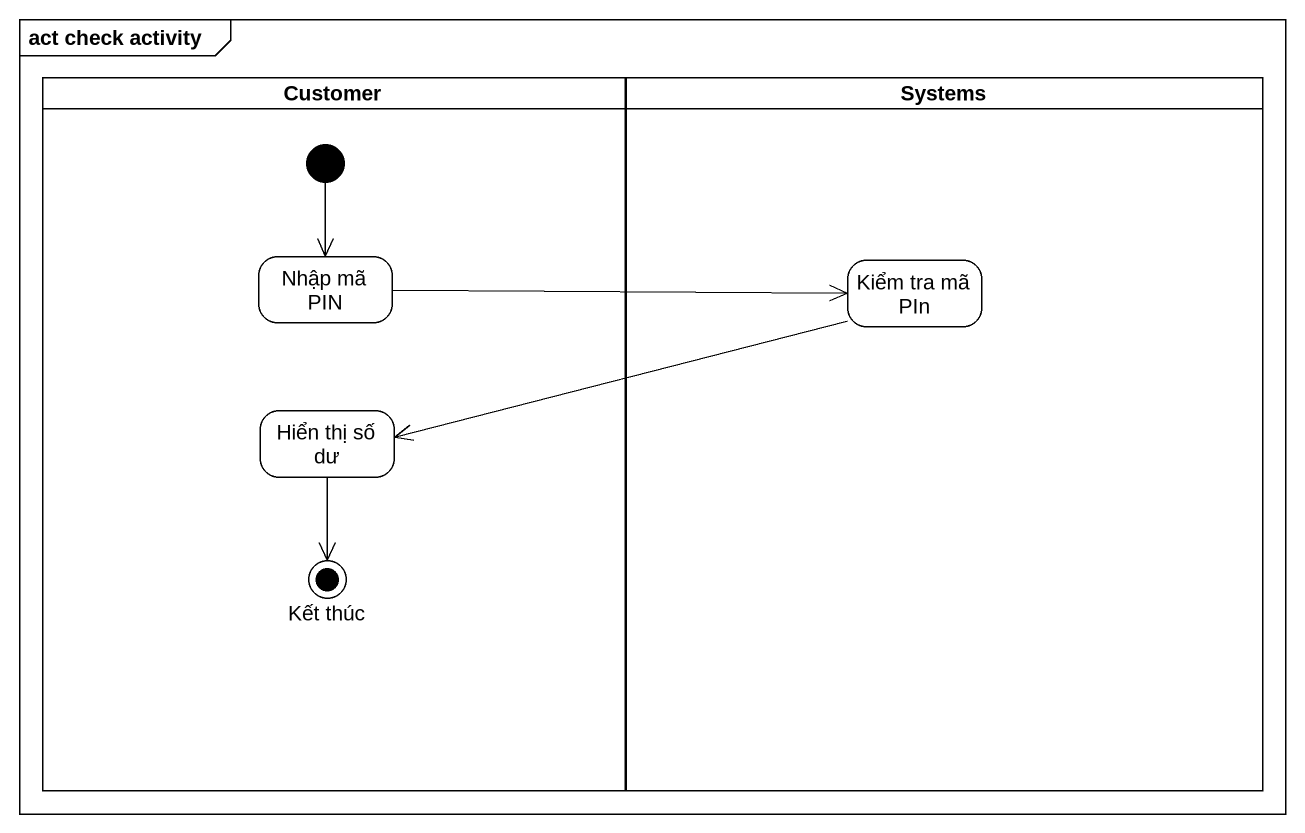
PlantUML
@startuml
mainframe act check activity
hide empty description
state Customer <<partition>> {
  state "Nhập mã PIN" as Nhập_mã_PIN
  state "Hiển thị số dư" as Hiển_thị_số_dư
  state "Kết thúc" as Kết_thúc <<end>>
  [*] --> Nhập_mã_PIN
}
state Systems <<partition>> {
  state "Kiểm tra mã PIn" as Kiểm_tra_mã_PIn
}
Nhập_mã_PIN -right-> Kiểm_tra_mã_PIn
Kiểm_tra_mã_PIn -left-> Hiển_thị_số_dư
Hiển_thị_số_dư --> Kết_thúc
@enduml
